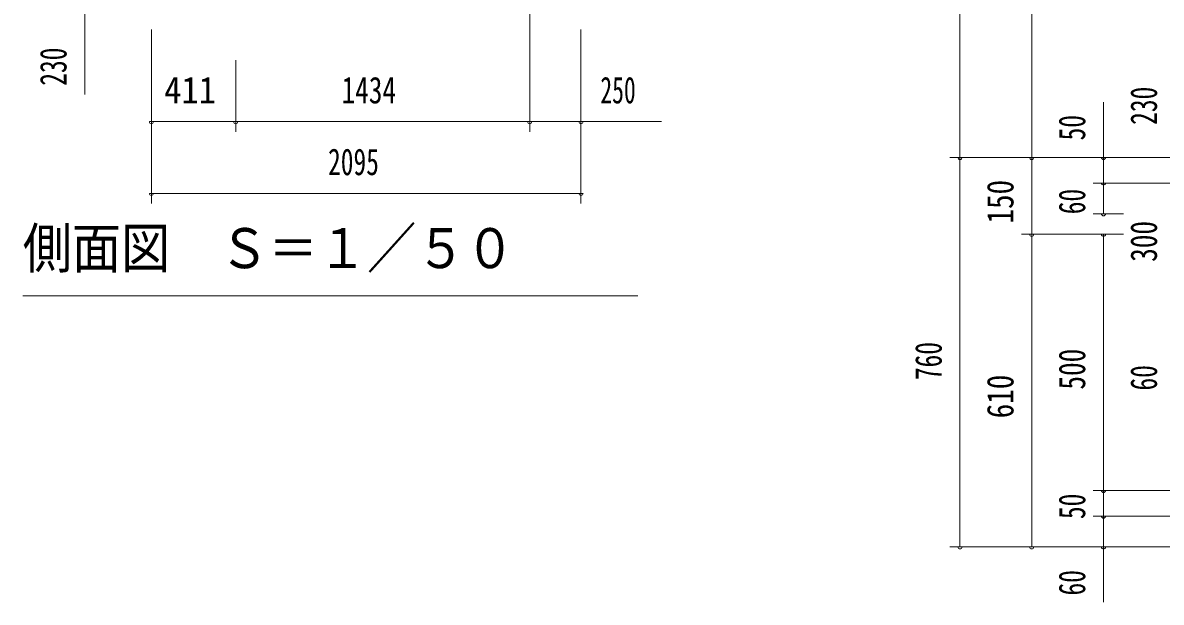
# Model space of a CAD drawing. Units: millimetres, scale not verified, with parts at other scales. Extents: x -26655 to 26659, y -10500 to 10500.
# Drawn here: x 10489 to 16041, y -1075 to 1752 of the extents above; entities that cross this region are included whole.
import ezdxf
from ezdxf.enums import TextEntityAlignment as Align

# ---------------------------------------------------------------- set-up
doc = ezdxf.new("R2010")
doc.units = ezdxf.units.MM
doc.header["$LTSCALE"] = 60
doc.linetypes.add('USER3', pattern=[24, 12, -5, 2, -5])
for name, color, linetype, lineweight in [('0-3_1-25CENTER', 3, 'USER3', 18), ('0-5_1-55DIM', 3, 'Continuous', 18), ('0-A_2-52DIM', 3, 'Continuous', 18)]:
    doc.layers.add(name, color=color, linetype=linetype, lineweight=lineweight)
doc.styles.add('ＭＳ ゴシック', font='')
doc.styles.get('ＭＳ ゴシック').set_extended_font_data('MS Gothic')

msp = doc.modelspace()

# ---------------------------------------------------------------- linework, layer by layer
at = {"layer": '0-3_1-25CENTER'}
for p, q in [((12961.48, 3486.67), (12961.48, 1425.98)), ((11527.48, 2977.67), (11527.48, 1579.94))]:
    msp.add_line(p, q, dxfattribs=at)
at = {"layer": '0-5_1-55DIM'}
for p, q in [((10791.49, 1402.17), (10791.49, 2904.67)), ((11116.48, 1719.67), (11116.48, 869.67)), ((13211.48, 1719.67), (13211.48, 869.67)), ((11527.48, 1569.67), (11527.48, 1219.67)), ((12961.48, 1569.67), (12961.48, 1219.67)), ((11126.48, 1269.67), (11106.48, 1269.67)), ((13603.98, 1269.67), (11116.48, 1269.67)), ((11537.48, 1269.67), (11517.48, 1269.67)), ((12971.48, 1269.67), (12951.48, 1269.67)), ((13221.48, 1269.67), (13201.48, 1269.67)), ((11126.48, 919.67), (11106.48, 919.67)), ((11116.48, 919.67), (13211.48, 919.67)), ((13221.48, 919.67), (13201.48, 919.67)), ((10488.98, 419.67), (13488.98, 419.67))]:
    msp.add_line(p, q, dxfattribs=at)
for centre in [(11116.48, 1269.67), (11527.48, 1269.67), (12961.48, 1269.67), (13211.48, 1269.67), (11116.48, 919.67), (13211.48, 919.67)]:
    msp.add_arc(centre, 10, 180, 0, dxfattribs=at)
at = {"layer": '0-A_2-52DIM'}
for p, q in [((15059.91, 6639.93), (15059.91, -805.07)), ((15409.91, 6639.93), (15409.91, -805.07)), ((15759.92, 1364.93), (15759.92, 819.93)), ((15009.92, 1094.93), (16459.92, 1094.93)), ((15069.91, 1094.93), (15049.91, 1094.93)), ((15419.92, 1094.93), (15399.92, 1094.93)), ((15769.92, 1094.93), (15749.92, 1094.93)), ((16784.91, 969.93), (15709.92, 969.93)), ((15769.92, 969.93), (15749.92, 969.93)), ((15858.05, 819.93), (15709.92, 819.93)), ((15769.92, 819.93), (15749.92, 819.93)), ((15858.05, 719.93), (15359.92, 719.93)), ((15419.91, 719.93), (15399.91, 719.93)), ((15769.92, 719.93), (15749.92, 719.93)), ((15759.92, 719.93), (15759.92, -1075.07)), ((19622.42, -530.07), (15709.92, -530.07)), ((15769.92, -530.07), (15749.92, -530.07)), ((19622.42, -655.07), (15709.92, -655.07)), ((15769.92, -655.07), (15749.92, -655.07)), ((19622.42, -805.07), (15009.92, -805.07)), ((15069.91, -805.07), (15049.91, -805.07)), ((15419.91, -805.07), (15399.91, -805.07)), ((15769.92, -805.07), (15749.92, -805.07))]:
    msp.add_line(p, q, dxfattribs=at)
for centre in [(15059.91, 1094.93), (15409.92, 1094.93), (15759.92, 1094.93), (15759.92, 969.93), (15759.92, 819.93), (15409.91, 719.93), (15759.92, 719.93), (15759.92, -530.07), (15759.92, -655.07), (15059.91, -805.07), (15409.91, -805.07), (15759.92, -805.07)]:
    msp.add_arc(centre, 10, 180, 0, dxfattribs=at)

# ---------------------------------------------------------------- texts
at = {"layer": '0-5_1-55DIM', "color": 7, "style": 'ＭＳ ゴシック', "width": 0.7}
msp.add_text('230', height=130.2, rotation=90, dxfattribs=at).set_placement((10741.49, 1445.03), align=Align.BOTTOM_LEFT)
at = {"layer": '0-5_1-55DIM', "color": 7, "style": 'ＭＳ ゴシック'}
for s, height, width, p in [('411', 130.2, 0.95, (11178.76, 1319.67)), ('1434', 130.2, 0.75, (12043.97, 1319.67)), ('250', 130.2, 0.65, (13305.9, 1319.67)), ('2095', 130.2, 0.7, (11977.98, 969.67)), ('側面図\u3000Ｓ＝１／５０', 195.4, 0.9, (10488.98, 496.31))]:
    msp.add_text(s, height=height, dxfattribs=dict(at, width=width)).set_placement(p, align=Align.BOTTOM_LEFT)
at = {"layer": '0-A_2-52DIM', "color": 7, "style": 'ＭＳ ゴシック'}
for s, width, p in [('230', 0.7, (16059.92, 1254.04)), ('50', 0.7, (15709.92, 1178.21)), ('150', 0.8, (15359.92, 772.95)), ('60', 0.7, (15709.92, 817.81)), ('300', 0.75, (16059.92, 585.83)), ('760', 0.7, (15009.91, 8.55)), ('500', 0.75, (15709.91, -37.51)), ('60', 0.7, (16059.92, -42.19)), ('610', 0.8, (15359.92, -177.44)), ('50', 0.7, (15709.91, -669.29)), ('60', 0.7, (15709.91, -1042.19))]:
    msp.add_text(s, height=130.2, rotation=90, dxfattribs=dict(at, width=width)).set_placement(p, align=Align.BOTTOM_LEFT)

doc.saveas('drawing.dxf')
